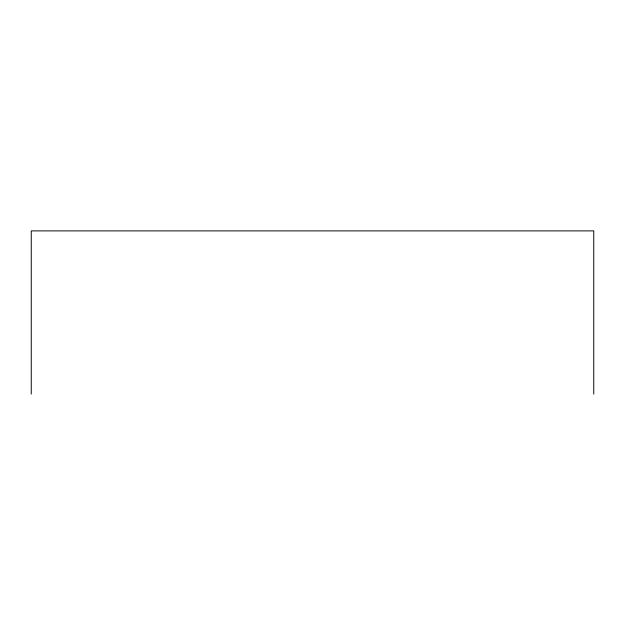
<?xml version="1.0" encoding="UTF-8"?>
<svg xmlns="http://www.w3.org/2000/svg" width="625" height="625" viewBox="0 0 625 625"><rect width="100%" height="100%" fill="white"/><g stroke="black" fill="none" stroke-linecap="round" stroke-linejoin="round"><path stroke-width="0.94" d="M593.75 394.109L593.75 230.891L31.25 230.891L31.25 394.109"/></g></svg>
